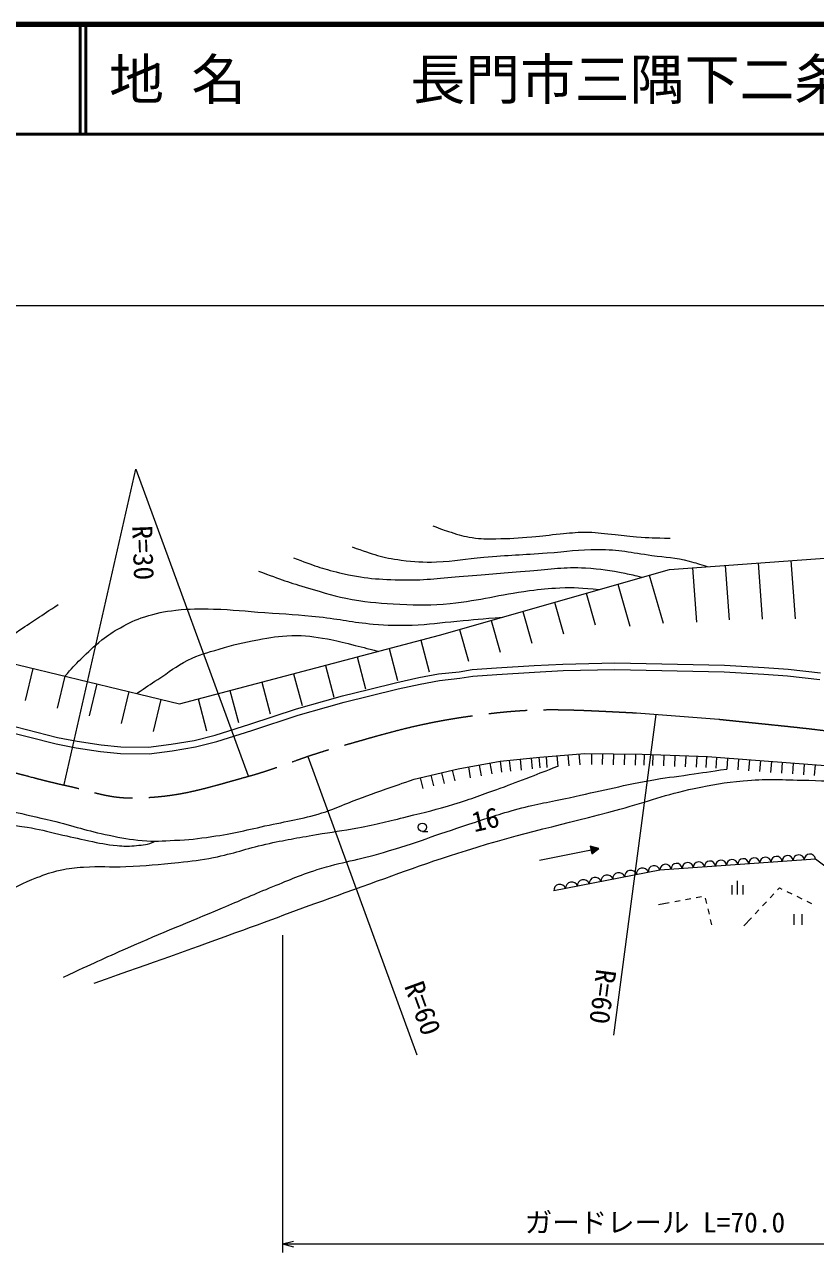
# Model space of a CAD drawing. Units: millimetres, scale not verified. Extents: x 40000 to 680000, y 20000 to 380000.
# Drawn here: x 362671 to 434765, y 268023 to 380000 of the extents above; entities that cross this region are included whole.
import ezdxf
from ezdxf.enums import TextEntityAlignment as Align

# ---------------------------------------------------------------- set-up
doc = ezdxf.new("R2010")
doc.units = ezdxf.units.MM
doc.header["$LTSCALE"] = 1000
doc.linetypes.add('CHAIN', pattern=[18.5, 12, -1.5, 3.5, -1.5])
for name, color, linetype, lineweight in [('M-BGD', 7, 'Continuous', 13), ('M-BMK', 2, 'CHAIN', 13), ('M-STR-HTXT', 7, 'Continuous', 13), ('M-TTL', 2, 'Continuous', 140), ('M-TTL-LINE', 7, 'Continuous', 50), ('M-TTL-TXT', 7, 'Continuous', 13)]:
    doc.layers.add(name, color=color, linetype=linetype, lineweight=lineweight)
doc.styles.add('ＭＳ ゴシック', font='')
doc.styles.get('ＭＳ ゴシック').set_extended_font_data('MS Gothic')

msp = doc.modelspace()

# ---------------------------------------------------------------- linework, layer by layer
at = {"layer": 'M-BGD'}
for p, q in [((421460, 330316), (443602, 331911)), ((423554, 330467), (423911, 325506)), ((426546, 330682), (426904, 325720)), ((429539, 330898), (429908, 325768)), ((432531, 331113), (432912, 325817)), ((400483, 324305), (421460, 330316)), ((419623, 329790), (420877, 325415)), ((413855, 328137), (414682, 325253)), ((416739, 328963), (417836, 325138)), ((410972, 327311), (411798, 324427)), ((408088, 326484), (408914, 323600)), ((402320, 324831), (403146, 321948)), ((405204, 325658), (406030, 322774)), ((376808, 318049), (400483, 324305)), ((398797, 323860), (399564, 320959)), ((355882, 323089), (376808, 318049)), ((395897, 323093), (396663, 320193)), ((390096, 321560), (390862, 318660)), ((392996, 322327), (393763, 319426)), ((363428, 321271), (362726, 318355)), ((366345, 320569), (365643, 317652)), ((387195, 320794), (387962, 317893)), ((369262, 319866), (368559, 316950)), ((372178, 319164), (371476, 316247)), ((381394, 319261), (382161, 316361)), ((384295, 320027), (385061, 317127)), ((375095, 318462), (374392, 315545)), ((378494, 318495), (379260, 315594)), ((409651, 313200), (413746, 313539)), ((413746, 313539), (418956, 313467)), ((402188, 312134), (406041, 312812)), ((404115, 312473), (404288, 311488)), ((405099, 312646), (405273, 311662)), ((406041, 312812), (409651, 313200)), ((406041, 312812), (406148, 311818)), ((406852, 312899), (406959, 311905)), ((407846, 313006), (407953, 312012)), ((408840, 313113), (408947, 312119)), ((409555, 313190), (409637, 312210)), ((410204, 313246), (410287, 312249)), ((411201, 313328), (411283, 312332)), ((412197, 313411), (412280, 312414)), ((413194, 313493), (413276, 312497)), ((414352, 313531), (414338, 312531)), ((415351, 313517), (415337, 312517)), ((416351, 313503), (416337, 312503)), ((417351, 313489), (417337, 312489)), ((418351, 313475), (418337, 312475)), ((418956, 313467), (424929, 313236)), ((419156, 313459), (419118, 312460)), ((419944, 313428), (419906, 312429)), ((420943, 313390), (420905, 312391)), ((421943, 313351), (421904, 312352)), ((422942, 313313), (422903, 312314)), ((423941, 313274), (423903, 312275)), ((424845, 313240), (424771, 312242)), ((424929, 313236), (438559, 312219)), ((425761, 313174), (425686, 312177)), ((426758, 313100), (426684, 312103)), ((427755, 313025), (427681, 312028)), ((428753, 312951), (428678, 311954)), ((429750, 312876), (429675, 311879)), ((430747, 312802), (430672, 311805)), ((431744, 312727), (431670, 311730)), ((432741, 312653), (432667, 311656)), ((433739, 312579), (433664, 311581)), ((434736, 312504), (434661, 311507)), ((398194, 311171), (402188, 312134)), ((398733, 311301), (398967, 310329)), ((399705, 311535), (399940, 310563)), ((400677, 311770), (400912, 310797)), ((401649, 312004), (401884, 311032)), ((403130, 312300), (403303, 311315)), ((398937, 306426), (399437, 306426)), ((409603, 303807), (414314, 304730)), ((414078, 304683), (414314, 304730)), ((415020, 304868), (414245, 305083)), ((414245, 305083), (414383, 304376)), ((414249, 305059), (414296, 305069)), ((414254, 305036), (414348, 305054)), ((414259, 305012), (414400, 305040)), ((414263, 304989), (414452, 305026)), ((414268, 304965), (414503, 305011)), ((414272, 304942), (414555, 304997)), ((414277, 304918), (414607, 304983)), ((414282, 304894), (414658, 304968)), ((414286, 304871), (414710, 304954)), ((414291, 304847), (414762, 304940)), ((414295, 304824), (414814, 304925)), ((414300, 304800), (414865, 304911)), ((414305, 304777), (414917, 304897)), ((414309, 304753), (414969, 304882)), ((414314, 304730), (415020, 304868)), ((414318, 304706), (414978, 304835)), ((414323, 304683), (414935, 304802)), ((414328, 304659), (414893, 304770)), ((414332, 304635), (414850, 304737)), ((414337, 304612), (414808, 304704)), ((414342, 304588), (414765, 304671)), ((414346, 304565), (414723, 304639)), ((414351, 304541), (414681, 304606)), ((414383, 304376), (415020, 304868)), ((414355, 304518), (414638, 304573)), ((414360, 304494), (414596, 304540)), ((414365, 304471), (414553, 304507)), ((414369, 304447), (414511, 304475)), ((414374, 304423), (414468, 304442)), ((414378, 304400), (414426, 304409)), ((427163, 300656), (427163, 301531)), ((427663, 300656), (427663, 301906)), ((428163, 300656), (428163, 301531)), ((431316, 301098), (431475, 301267)), ((431475, 301267), (431717, 301151)), ((421935, 300020), (422427, 300113)), ((422918, 300206), (423409, 300299)), ((423900, 300393), (424392, 300486)), ((424725, 300337), (424839, 299850)), ((430633, 300368), (430975, 300733)), ((432167, 300934), (432618, 300717)), ((433069, 300501), (433519, 300284)), ((420462, 299740), (421444, 299927)), ((424952, 299363), (425065, 298876)), ((429265, 298909), (429607, 299274)), ((429949, 299639), (430291, 300003)), ((433970, 300067), (434420, 299851)), ((425179, 298389), (425292, 297902)), ((428240, 297814), (428924, 298544)), ((432795, 298887), (432795, 297887)), ((433545, 297887), (433545, 298887))]:
    msp.add_line(p, q, dxfattribs=at)
for points in [[(358093, 316919), (365685, 314980), (367478, 314645), (369667, 314309), (371451, 314120), (373979, 314088), (376026, 314372), (378144, 314722), (380041, 315189), (383207, 316194), (387447, 317591), (390038, 318336), (391646, 318774), (394013, 319374), (396607, 320006), (398608, 320442), (400402, 320787), (402285, 320982), (403463, 321172), (405697, 321339), (409120, 321549), (411733, 321679), (416480, 321780), (426464, 321586), (430102, 321367), (432266, 321205), (435225, 320881)], [(357963, 316333), (365556, 314394), (367377, 314053), (369590, 313714), (371416, 313520), (374016, 313488), (376116, 313778), (378265, 314134), (380203, 314611), (383391, 315623), (387624, 317018), (390200, 317758), (391799, 318194), (394157, 318792), (396742, 319422), (398729, 319854), (400490, 320193), (402364, 320387), (403533, 320575), (405737, 320741), (409153, 320950), (411754, 321079), (416481, 321180), (426440, 320986), (430062, 320769), (432210, 320607), (435167, 320284)], [(445750, 295623), (434765, 303894), (420593, 302899), (410917, 300992)]]:
    msp.add_lwpolyline(points, dxfattribs=at)
msp.add_circle((398937, 306801), 375, dxfattribs=at)
for centre, radius, start, end in [((422112, 302998), 508, 4.85952, 183.17652), ((423124, 303069), 508, 4.85952, 183.17652), ((424136, 303140), 508, 4.85952, 183.17652), ((425149, 303211), 508, 4.85952, 183.17652), ((426161, 303282), 508, 4.85952, 183.17652), ((427173, 303353), 508, 4.85952, 183.17652), ((428186, 303424), 508, 4.85952, 183.17652), ((429198, 303496), 508, 4.85952, 183.17652), ((430210, 303567), 508, 4.85952, 183.17652), ((431223, 303638), 508, 4.85952, 183.17652), ((432235, 303709), 508, 4.85952, 183.17652), ((433247, 303780), 508, 4.85952, 183.17652), ((434259, 303851), 508, 4.85952, 183.17652), ((415764, 301896), 550, 16.37921, 185.90936), ((416840, 302108), 550, 16.37921, 185.90936), ((417915, 302320), 550, 16.37921, 185.90936), ((418990, 302532), 550, 16.37921, 185.90936), ((420065, 302743), 550, 16.37921, 185.90936), ((421100, 302927), 508, 4.85952, 183.17652), ((411464, 301049), 550, 16.37921, 185.90936), ((412539, 301261), 550, 16.37921, 185.90936), ((413614, 301473), 550, 16.37921, 185.90936), ((414689, 301684), 550, 16.37921, 185.90936)]:
    msp.add_arc(centre, radius, start, end, dxfattribs=at)
for points, knots in [([(399878, 334300), (400659, 333989), (400887, 333901), (401550, 333695), (402286, 333465), (402703, 333334), (403464, 333210), (404306, 333073), (404793, 333108), (405645, 333113), (406925, 333120), (407641, 333181), (408916, 333283), (409922, 333363), (410480, 333460), (411485, 333549), (412364, 333627), (412856, 333716), (413738, 333719), (414697, 333722), (415231, 333612), (416186, 333525), (417077, 333444), (417572, 333354), (418463, 333283), (419653, 333187), (420058, 333188), (421517, 333162)], [0, 0, 0, 0, 1, 1, 1, 2, 2, 2, 3, 3, 3, 4, 4, 4, 5, 5, 5, 6, 6, 6, 7, 7, 7, 8, 8, 8, 9, 9, 9, 9]), ([(392536, 332358), (394539, 331673), (395213, 331388), (397007, 331158), (398255, 330998), (398966, 330962), (400223, 330995), (401914, 331040), (402845, 331291), (404531, 331431), (406785, 331619), (408053, 331658), (410310, 331813), (412120, 331937), (413129, 332147), (414944, 332140), (416872, 332132), (417940, 331855), (419851, 331595), (421182, 331413), (421952, 331413), (423251, 331068), (423896, 330896), (424134, 330833), (424883, 330563)], [0, 0, 0, 0, 1, 1, 1, 2, 2, 2, 3, 3, 3, 4, 4, 4, 5, 5, 5, 6, 6, 6, 7, 7, 7, 8, 8, 8, 8]), ([(387193, 331376), (389073, 330628), (389715, 330416), (391391, 330013), (393641, 329473), (394966, 329392), (397279, 329359), (399391, 329329), (400570, 329535), (402677, 329686), (405042, 329856), (406362, 330020), (408729, 330177), (410708, 330309), (411820, 330578), (413799, 330450), (415215, 330358), (416008, 330247), (417397, 329959), (418009, 329832), (418223, 329791), (418957, 329599)], [0, 0, 0, 0, 1, 1, 1, 2, 2, 2, 3, 3, 3, 4, 4, 4, 5, 5, 5, 6, 6, 6, 7, 7, 7, 7]), ([(383986, 330159), (386146, 329361), (386751, 329127), (388565, 328596), (390099, 328147), (390953, 327853), (392527, 327578), (394214, 327284), (395179, 327229), (396889, 327142), (398675, 327051), (399689, 327032), (401468, 327215), (404315, 327507), (405865, 327999), (408701, 328378), (409775, 328521), (410381, 328589), (411464, 328632), (412879, 328689), (413395, 328628), (415087, 328490)], [0, 0, 0, 0, 1, 1, 1, 2, 2, 2, 3, 3, 3, 4, 4, 4, 5, 5, 5, 6, 6, 6, 7, 7, 7, 7]), ([(357595, 322676), (358580, 322795), (358968, 322873), (359790, 323190), (360855, 323602), (361283, 324162), (362237, 324790), (363605, 325690), (364034, 325980), (365726, 327116)], [0, 0, 0, 0, 1, 1, 1, 2, 2, 2, 3, 3, 3, 3]), ([(366345, 320569), (367019, 321332), (367213, 321544), (367804, 322136), (368519, 322852), (368925, 323253), (369718, 323881), (370340, 324373), (370720, 324613), (371415, 324996), (372242, 325452), (372719, 325705), (373620, 325989), (374700, 326329), (375329, 326476), (376455, 326595), (377792, 326737), (378551, 326723), (379896, 326692), (381726, 326649), (382746, 326510), (384572, 326377), (386513, 326235), (387605, 326198), (389540, 325989), (391466, 325781), (392524, 325482), (394455, 325332), (395834, 325225), (396612, 325185), (397993, 325235), (399598, 325293), (400489, 325457), (402088, 325598), (403726, 325743), (404238, 325788), (406282, 325967)], [0, 0, 0, 0, 1, 1, 1, 2, 2, 2, 3, 3, 3, 4, 4, 4, 5, 5, 5, 6, 6, 6, 7, 7, 7, 8, 8, 8, 9, 9, 9, 10, 10, 10, 11, 11, 11, 12, 12, 12, 12]), ([(372884, 318994), (373818, 319621), (374058, 319781), (374816, 320278), (375882, 320976), (376428, 321458), (377562, 322038), (378610, 322575), (379278, 322701), (380405, 323040), (381761, 323448), (382535, 323636), (383927, 323896), (385125, 324120), (385806, 324238), (387025, 324276), (388304, 324316), (389023, 324168), (390288, 323969), (391151, 323833), (391619, 323673), (392468, 323468), (393434, 323235), (393743, 323152), (394933, 322839)], [0, 0, 0, 0, 1, 1, 1, 2, 2, 2, 3, 3, 3, 4, 4, 4, 5, 5, 5, 6, 6, 6, 7, 7, 7, 8, 8, 8, 8]), ([(170775, 273320), (172569, 274062), (173071, 274260), (174569, 274791), (176399, 275441), (177450, 275731), (179318, 276261), (180971, 276731), (181899, 276997), (183583, 277344), (185373, 277713), (186389, 277863), (188203, 278091), (190447, 278373), (191712, 278484), (193970, 278624), (196345, 278771), (197680, 278766), (200058, 278854), (202866, 278958), (204440, 278996), (207247, 279113), (208749, 279175), (209601, 279096), (211092, 279290), (212877, 279523), (213879, 279700), (215615, 280179), (217526, 280705), (218542, 281195), (220344, 282019), (222836, 283158), (224114, 284042), (226451, 285472), (230901, 288196), (233257, 289938), (237595, 292837), (240747, 294943), (242523, 296108), (245640, 298265), (247781, 299746), (248852, 300769), (251080, 302115), (254749, 304331), (257065, 305110), (261003, 306803), (264277, 308211), (266151, 308907), (269498, 310133), (271162, 310743), (272095, 311084), (273787, 311611), (275414, 312118), (276326, 312405), (277979, 312823), (279602, 313233), (280518, 313451), (282171, 313719), (284113, 314034), (285212, 314158), (287175, 314307), (289654, 314495), (291049, 314573), (293535, 314561), (296194, 314549), (297682, 314429), (300338, 314314), (304012, 314156), (306068, 314031), (309740, 313830), (312227, 313694), (313619, 313589), (316105, 313444), (322039, 313096), (325365, 312930), (331298, 312571), (333740, 312424), (335109, 312346), (337550, 312172), (339105, 312061), (339978, 312018), (341530, 311863), (344004, 311614), (345376, 311353), (347836, 310990), (349429, 310755), (350323, 310627), (351907, 310336), (353720, 310003), (354721, 309745), (356523, 309355), (358437, 308940), (359509, 308707), (361419, 308273), (362873, 307943), (363686, 307752), (365135, 307401), (367194, 306902), (368314, 306479), (370391, 306062), (371559, 305828), (372217, 305689), (373404, 305590), (374548, 305494), (375197, 305552), (376344, 305606), (377674, 305669), (378419, 305750), (379736, 305945), (381793, 306249), (382922, 306554), (384954, 306995), (386985, 307436), (388157, 307572), (390133, 308215), (390933, 308475), (391352, 308703), (392137, 309006), (393498, 309532), (394265, 309814), (395642, 310299), (396636, 310648), (396956, 310758), (398194, 311171)], [0, 0, 0, 0, 1, 1, 1, 2, 2, 2, 3, 3, 3, 4, 4, 4, 5, 5, 5, 6, 6, 6, 7, 7, 7, 8, 8, 8, 9, 9, 9, 10, 10, 10, 11, 11, 11, 12, 12, 12, 13, 13, 13, 14, 14, 14, 15, 15, 15, 16, 16, 16, 17, 17, 17, 18, 18, 18, 19, 19, 19, 20, 20, 20, 21, 21, 21, 22, 22, 22, 23, 23, 23, 24, 24, 24, 25, 25, 25, 26, 26, 26, 27, 27, 27, 28, 28, 28, 29, 29, 29, 30, 30, 30, 31, 31, 31, 32, 32, 32, 33, 33, 33, 34, 34, 34, 35, 35, 35, 36, 36, 36, 37, 37, 37, 38, 38, 38, 39, 39, 39, 40, 40, 40, 41, 41, 41, 41]), ([(324818, 303342), (325741, 303718), (326048, 303834), (326870, 304037), (327809, 304270), (328363, 304269), (329325, 304376), (329973, 304448), (330337, 304517), (330989, 304505), (331792, 304491), (332237, 304374), (333024, 304215), (333779, 304062), (334206, 303974), (334931, 303714), (335502, 303509), (335834, 303393), (336336, 303052), (336931, 302646), (337203, 302307), (337588, 301699), (337856, 301275), (337856, 300963), (338056, 300503), (338235, 300092), (338321, 299851), (338557, 299469), (338829, 299030), (339003, 298787), (339381, 298436), (339920, 297934), (340323, 297774), (340964, 297411), (341683, 297005), (342124, 296836), (342913, 296593), (345007, 295948), (346192, 295500), (348375, 295318), (349231, 295247), (349720, 295207), (350572, 295308), (351701, 295440), (352373, 295471), (353416, 295922), (354828, 296532), (355463, 297178), (356738, 298040), (357338, 298446), (357659, 298695), (358256, 299106), (359152, 299722), (359624, 300116), (360566, 300657), (361781, 301353), (362499, 301684), (363797, 302208), (364602, 302532), (365067, 302693), (365913, 302886), (366732, 303072), (367206, 303114), (368043, 303171), (369550, 303275), (370401, 303148), (371909, 303214), (373783, 303297), (374833, 303383), (376696, 303595), (377954, 303739), (378666, 303785), (379906, 304037), (381790, 304420), (382800, 304833), (384677, 305254), (386459, 305654), (387471, 305812), (389270, 306130), (390743, 306391), (391582, 306454), (393050, 306744), (394828, 307096), (395814, 307341), (397573, 307778), (399235, 308191), (400175, 308396), (401811, 308903), (403476, 309420), (404392, 309764), (406032, 310357), (407111, 310748), (407708, 310989), (408778, 311402), (409757, 311779), (410065, 311899), (411279, 312376)], [0, 0, 0, 0, 1, 1, 1, 2, 2, 2, 3, 3, 3, 4, 4, 4, 5, 5, 5, 6, 6, 6, 7, 7, 7, 8, 8, 8, 9, 9, 9, 10, 10, 10, 11, 11, 11, 12, 12, 12, 13, 13, 13, 14, 14, 14, 15, 15, 15, 16, 16, 16, 17, 17, 17, 18, 18, 18, 19, 19, 19, 20, 20, 20, 21, 21, 21, 22, 22, 22, 23, 23, 23, 24, 24, 24, 25, 25, 25, 26, 26, 26, 27, 27, 27, 28, 28, 28, 29, 29, 29, 30, 30, 30, 31, 31, 31, 32, 32, 32, 32]), ([(366216, 293135), (369042, 294452), (369784, 294787), (372088, 295809), (375427, 297288), (377339, 298021), (380702, 299443), (382378, 300152), (383305, 300577), (384991, 301261), (386682, 301946), (387613, 302385), (389353, 302933), (391675, 303664), (393053, 303803), (395387, 304495), (398455, 305406), (400119, 306089), (403165, 307070), (404920, 307636), (405890, 308002), (407672, 308475), (409465, 308952), (410499, 309100), (412312, 309493), (415192, 310118), (416793, 310532), (419690, 311068), (421074, 311324), (421861, 311396), (423252, 311601), (424592, 311799), (425012, 311860), (426684, 312103)], [0, 0, 0, 0, 1, 1, 1, 2, 2, 2, 3, 3, 3, 4, 4, 4, 5, 5, 5, 6, 6, 6, 7, 7, 7, 8, 8, 8, 9, 9, 9, 10, 10, 10, 11, 11, 11, 11]), ([(369013, 292583), (375262, 294794), (376846, 295350), (381852, 297163), (385786, 298587), (387971, 299436), (391911, 300843), (396211, 302378), (398595, 303318), (402951, 304687), (408348, 306382), (411479, 306957), (416936, 308448), (419584, 309172), (421021, 309771), (423708, 310332), (425443, 310695), (426427, 310870), (428191, 311035), (430248, 311227), (431414, 311136), (433480, 311096), (435476, 311056), (436146, 311012), (438586, 310844)], [0, 0, 0, 0, 1, 1, 1, 2, 2, 2, 3, 3, 3, 4, 4, 4, 5, 5, 5, 6, 6, 6, 7, 7, 7, 8, 8, 8, 8]), ([(186507, 272759), (186730, 272986), (186826, 273057), (187053, 273218), (187503, 273537), (187809, 273683), (188355, 273764), (188963, 273854), (189312, 273833), (189926, 273829), (191763, 273816), (192790, 273713), (194624, 273612), (196909, 273486), (198184, 273326), (200471, 273257), (202609, 273192), (203810, 273166), (205946, 273273), (207360, 273343), (208167, 273334), (209556, 273612), (211209, 273943), (212082, 274346), (213675, 274896), (216108, 275736), (217455, 276269), (219782, 277368), (225469, 280055), (228316, 282212), (233769, 285346), (239739, 288777), (243098, 290673), (249023, 294181), (251763, 295804), (253283, 296739), (256001, 298397), (258852, 300137), (260261, 301459), (263289, 302868), (265737, 304008), (267246, 304324), (269831, 305103), (272027, 305766), (273261, 306137), (275501, 306630), (277533, 307077), (278655, 307587), (280735, 307611), (281951, 307626), (282661, 307612), (283831, 307280), (284484, 307094), (284785, 306817), (285382, 306493), (286841, 305702), (287546, 305067), (288995, 304258), (289643, 303897), (289998, 303675), (290675, 303375), (291528, 302998), (292009, 302783), (292905, 302524), (294023, 302201), (294695, 302206), (295853, 302091), (298021, 301874), (299247, 301881), (301426, 301824), (303517, 301770), (304694, 301668), (306781, 301800), (307944, 301874), (308590, 301995), (309734, 302215), (310729, 302406), (311306, 302484), (312242, 302869), (313242, 303281), (313768, 303613), (314641, 304250), (315608, 304956), (315983, 305556), (316931, 306286), (317665, 306850), (318101, 307147), (318930, 307558), (320005, 308091), (320636, 308364), (321801, 308648), (323618, 309092), (324667, 309215), (326527, 309412), (329598, 309736), (331340, 309653), (334427, 309698), (335391, 309712), (335935, 309771), (336895, 309686), (337314, 309648), (337574, 309704), (337961, 309540), (338303, 309395), (338497, 309292), (338769, 309040), (338988, 308836), (339100, 308690), (339205, 308409), (339349, 308026), (339350, 307784), (339383, 307376), (339459, 306438), (339089, 305877), (339334, 304969), (339470, 304466), (339575, 304182), (339851, 303741), (340354, 302938), (340549, 302331), (341362, 301845), (342136, 301382), (342672, 301322), (343542, 301082), (344874, 300714), (345620, 300444), (346995, 300318), (347914, 300234), (348439, 300239), (349358, 300318), (350404, 300409), (351017, 300415), (352011, 300754), (353201, 301161), (353813, 301565), (354846, 302281), (355740, 302900), (356135, 303384), (356954, 304098), (357713, 304759), (358113, 305157), (358881, 305807), (359225, 306098), (359387, 306310), (359779, 306531), (360263, 306803), (360583, 306913), (361136, 306951), (361825, 306999), (362215, 306910), (362897, 306806), (364040, 306631), (364660, 306425), (365789, 306176), (366854, 305940), (367445, 305779), (368515, 305564), (369525, 305361), (370089, 305218), (371116, 305128), (371713, 305075), (372055, 305039), (372650, 305112), (373303, 305192), (373694, 305170), (374309, 305404), (374423, 305448), (374471, 305460), (374599, 305525)], [0, 0, 0, 0, 1, 1, 1, 2, 2, 2, 3, 3, 3, 4, 4, 4, 5, 5, 5, 6, 6, 6, 7, 7, 7, 8, 8, 8, 9, 9, 9, 10, 10, 10, 11, 11, 11, 12, 12, 12, 13, 13, 13, 14, 14, 14, 15, 15, 15, 16, 16, 16, 17, 17, 17, 18, 18, 18, 19, 19, 19, 20, 20, 20, 21, 21, 21, 22, 22, 22, 23, 23, 23, 24, 24, 24, 25, 25, 25, 26, 26, 26, 27, 27, 27, 28, 28, 28, 29, 29, 29, 30, 30, 30, 31, 31, 31, 32, 32, 32, 33, 33, 33, 34, 34, 34, 35, 35, 35, 36, 36, 36, 37, 37, 37, 38, 38, 38, 39, 39, 39, 40, 40, 40, 41, 41, 41, 42, 42, 42, 43, 43, 43, 44, 44, 44, 45, 45, 45, 46, 46, 46, 47, 47, 47, 48, 48, 48, 49, 49, 49, 50, 50, 50, 51, 51, 51, 52, 52, 52, 53, 53, 53, 54, 54, 54, 55, 55, 55, 56, 56, 56, 56])]:
    msp.add_open_spline(points, degree=3, knots=knots, dxfattribs=at)
at = {"layer": 'M-BMK'}
msp.add_line((418456, 317229), (425969, 316649), dxfattribs=at)
for points in [[(337617, 315558), (342699, 315227), (344175, 315111), (348341, 314515), (353000, 313848), (355564, 313178), (360159, 312158), (362614, 311613), (363951, 311144), (366409, 310617), (368864, 310090), (370224, 309427), (372734, 309472), (376810, 309545), (379057, 310336), (382987, 311422), (386098, 312282), (387731, 313126), (390837, 314003), (395690, 315373), (398410, 316262), (403404, 316956), (409229, 317765), (411582, 317570), (418456, 317229)], [(425969, 316649), (433775, 315826), (435939, 315700), (442257, 314604), (444969, 314134), (446490, 313876), (449181, 313296), (450430, 313027), (451149, 312945), (452369, 312565), (453172, 312314), (453605, 312120), (454372, 311773), (455848, 311106), (456624, 310625), (458022, 309807), (459175, 309132), (459819, 308747), (460908, 307973), (461544, 307521), (461892, 307250), (462469, 306724), (463303, 305964), (463550, 305602), (464370, 304550)]]:
    msp.add_open_spline(points, degree=3, knots=[0, 0, 0, 0, 1, 1, 1, 2, 2, 2, 3, 3, 3, 4, 4, 4, 5, 5, 5, 6, 6, 6, 7, 7, 7, 8, 8, 8, 8], dxfattribs=at)
at = {"layer": 'M-STR-HTXT'}
for p, q in [((562792, 354346), (96507, 354346)), ((366266, 310684), (372827, 339455)), ((372827, 339455), (383058, 311479)), ((420206, 317076), (416356, 287839)), ((388496, 313236), (398430, 286056)), ((386181, 296950), (386181, 268023)), ((386181, 268797), (387181, 269047)), ((386181, 268797), (454098, 268797)), ((386181, 268797), (387181, 268547))]:
    msp.add_line(p, q, dxfattribs=at)
at = {"layer": 'M-TTL'}
msp.add_line((680000, 380000), (40000, 380000), dxfattribs=at)
at = {"layer": 'M-TTL-LINE'}
for p, q in [((367750, 380000), (367750, 370000)), ((368250, 380000), (368250, 370000)), ((40000, 370000), (680000, 370000))]:
    msp.add_line(p, q, dxfattribs=at)

# ---------------------------------------------------------------- texts
at = {"layer": 'M-BGD', "style": 'ＭＳ ゴシック'}
msp.add_text('16', height=1833, rotation=12.529, dxfattribs=at).set_placement((404674, 307508), align=Align.MIDDLE_CENTER)
at = {"layer": 'M-STR-HTXT', "style": 'ＭＳ ゴシック'}
for s, rotation, p in [('R=30', 272.242, (372020, 331768)), ('R=60', 262.498, (413934, 291534)), ('R=60', 290.078, (397596, 289794))]:
    msp.add_text(s, height=1833, rotation=rotation, dxfattribs=at).set_placement(p, align=Align.BOTTOM_CENTER)
msp.add_text('ガードレール L=70.0', height=1833, dxfattribs=at).set_placement((420140, 269297), align=Align.BOTTOM_CENTER)
at = {"layer": 'M-TTL-TXT', "style": 'ＭＳ ゴシック'}
msp.add_text('地 名      長門市三隅下二条窪', height=3666, dxfattribs=at).set_placement((370380, 375000), align=Align.MIDDLE_LEFT)

doc.saveas('drawing.dxf')
